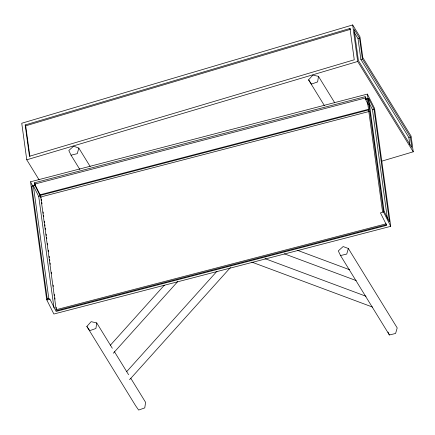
<?xml version="1.0" encoding="UTF-8"?>
<svg xmlns="http://www.w3.org/2000/svg" width="435" height="435" viewBox="0 0 435 435"><rect width="100%" height="100%" fill="white"/><g stroke="black" fill="none" stroke-linecap="round" stroke-linejoin="round"><path stroke-width="0.65" d="M96.739 322.928L95.912 328.479L89.795 330.649L86.842 326.44L91.132 321.666L96.739 322.928L112.317 348.25M318.469 76.359L317.642 81.905L311.525 84.08L308.573 79.866L312.863 75.097L318.469 76.359L334.754 102.829M78.849 148.101L77.245 153.669L71.035 155.165L68.806 150.526L73.635 146.16L78.849 148.101L90.181 166.518M348.348 248.494L346.744 254.056L340.534 255.557L338.305 250.913L343.133 246.547L348.348 248.494L397.204 327.908L395.594 333.471L389.39 334.972L340.534 255.557M110.289 345.298L164.359 285.17M113.279 353.247L177.795 281.499M126.574 371.767L216.994 271.222M129.565 379.717L230.43 267.547M381.979 161.091L413.25 151.804L411.102 136.139L362.817 57.643L359.957 36.763L352.676 24.936L21.75 123.252L26.758 159.792L39.145 179.927M25.17 124.948L349.974 28.454L350.507 29.324L25.708 125.818L25.17 124.948L29.46 156.274L354.264 59.78L349.974 28.454M354.269 32.5L358.005 38.568L359.538 38.111L362.398 58.991L410.395 137.014L411.825 147.454L358.396 60.606L354.106 29.286L359.538 38.111M358.005 38.568L360.865 59.448L362.398 58.991M26.758 159.792L357.684 61.476L413.25 151.804M360.865 59.448L408.862 137.471L410.395 137.014M30.537 181.786L367.396 94.096L374.562 108.38L390.717 226.336L53.864 314.021L46.697 299.742L30.537 181.786L32.929 186.544M41.184 197.865L34.909 185.37L34.555 182.76L365.172 96.695L366.661 99.669M34.909 185.37L31.793 186.18L47.236 298.916L47.834 300.106M365.172 96.695L365.53 99.305L368.646 98.495L374.024 109.201L389.466 221.937L384.089 211.231L368.646 98.495M365.944 99.191L365.351 98L34.735 184.065L40.107 194.777L368.755 109.223M39.677 195.554L368.652 109.919M49.394 299.699L48.796 298.513L33.354 185.778L38.726 196.484L40.286 196.082L40.107 194.777M369.179 103.062L372.463 109.609L374.024 109.201M369.38 111.42L40.732 196.973L56.175 309.709L56.626 310.601L386.584 224.705M47.236 298.916L48.796 298.513M384.089 211.231L382.528 211.633L367.086 98.897M46.697 299.742L49.818 298.932L56.088 311.427L386.704 225.363L380.435 212.867L383.55 212.052L390.717 226.336M56.175 309.709L386.139 223.813M297.632 250.381L349.751 269.798M284.403 253.844L356.227 280.597M264.975 258.624L366.036 296.268M251.745 262.082L372.512 307.066M308.573 79.866L324.505 105.765M71.035 155.165L79.888 169.552M114.438 351.703L128.602 374.72M130.723 378.173L145.594 402.342L144.768 407.894L138.651 410.064L135.698 405.855L86.842 326.44M365.53 99.305L368.217 104.661M34.555 182.76L35.447 184.543M387.993 332.068L389.39 334.972M408.862 137.471L409.846 144.648M372.463 109.609L387.444 218.99M367.396 94.096L383.55 212.052M352.676 24.936L357.684 61.476M41.368 199.208L41.548 200.551M41.825 202.563L42.01 203.906M43.114 211.959L43.299 213.297M43.571 215.314L43.756 216.657M44.397 221.35L44.582 222.693M44.859 224.705L45.044 226.048M45.316 228.06L45.501 229.403M46.148 234.101L46.328 235.444M46.605 237.456L46.79 238.799M47.431 243.497L47.616 244.84M48.35 250.207L48.535 251.55M49.177 256.248L49.362 257.591M49.639 259.603L49.824 260.946M50.101 262.957L50.281 264.301M51.384 272.353L51.569 273.691M53.13 285.099L53.315 286.442M54.418 294.495L54.603 295.838M54.881 297.85L55.06 299.193M56.164 307.246L56.349 308.589M38.726 196.484L53.983 307.882M25.708 125.818L29.906 156.486"/></g></svg>
